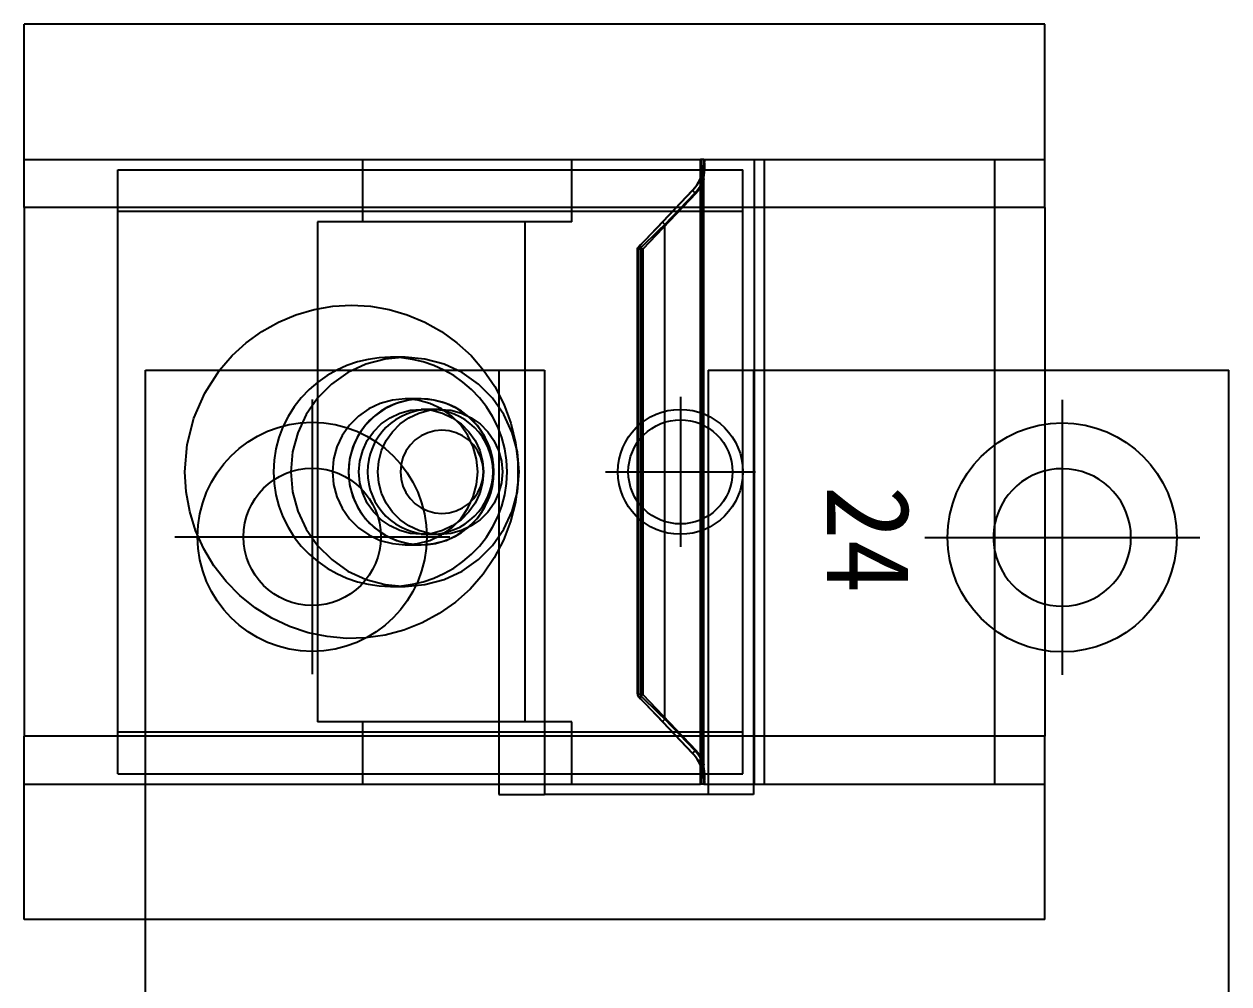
# Model space of a CAD drawing. Header units: millimetres. Extents: x 632 to 3922, y 1402 to 2001.
# Drawn here: x 3130.23 to 3159.14, y 1866.45 to 1889.5 of the extents above; entities that cross this region are included whole.
import ezdxf
from ezdxf.enums import TextEntityAlignment as Align
from ezdxf.lldxf.tags import DXFTag

# ---------------------------------------------------------------- set-up
doc = ezdxf.new("R2010")
doc.units = ezdxf.units.MM
for name, color, linetype in [('4', 4, 'Continuous'), ('7', 7, 'Continuous'), ('8', 8, 'Continuous'), ('CE', 1, 'CENTER'), ('H1', 2, 'HIDDEN')]:
    doc.layers.add(name, color=color, linetype=linetype)
doc.styles.add('JM_Standard', font='', dxfattribs={"height": 3})
doc.styles.get('JM_Standard').set_extended_font_data('DotumChe')
tags = doc.linetypes.add('CENTER', pattern=[2, 1.25, -0.25, 0.25, -0.25]).pattern_tags.tags
tags[10:11] = [DXFTag(74, 4), DXFTag(75, 0), DXFTag(340, '0'), DXFTag(46, 1.0), DXFTag(50, 0.0), DXFTag(44, 0.0), DXFTag(45, 0.0)]
tags[8:9] = [DXFTag(74, 4), DXFTag(75, 0), DXFTag(340, '0'), DXFTag(46, 1.0), DXFTag(50, 0.0), DXFTag(44, 0.0), DXFTag(45, 0.0)]
tags[6:7] = [DXFTag(74, 4), DXFTag(75, 0), DXFTag(340, '0'), DXFTag(46, 1.0), DXFTag(50, 0.0), DXFTag(44, 0.0), DXFTag(45, 0.0)]
tags[4:5] = [DXFTag(74, 4), DXFTag(75, 0), DXFTag(340, '0'), DXFTag(46, 1.0), DXFTag(50, 0.0), DXFTag(44, 0.0), DXFTag(45, 0.0)]
tags = doc.linetypes.add('HIDDEN', pattern=[0.375, 0.25, -0.125]).pattern_tags.tags
tags[6:7] = [DXFTag(74, 4), DXFTag(75, 0), DXFTag(340, '0'), DXFTag(46, 1.0), DXFTag(50, 0.0), DXFTag(44, 0.0), DXFTag(45, 0.0)]
tags[4:5] = [DXFTag(74, 4), DXFTag(75, 0), DXFTag(340, '0'), DXFTag(46, 1.0), DXFTag(50, 0.0), DXFTag(44, 0.0), DXFTag(45, 0.0)]

msp = doc.modelspace()

# ---------------------------------------------------------------- linework, layer by layer
at = {"layer": '7'}
for p, q in [((3154.726, 1889.497), (3130.226, 1889.497)), ((3130.226, 1885.097), (3130.226, 1889.497)), ((3154.726, 1885.097), (3154.726, 1889.497)), ((3138.355, 1884.747), (3138.355, 1886.247)), ((3138.355, 1886.247), (3146.461, 1886.247)), ((3146.538, 1886.247), (3146.552, 1886.247)), ((3146.552, 1886.247), (3146.552, 1886.2)), ((3146.552, 1886.247), (3147.984, 1886.247)), ((3147.984, 1886.247), (3153.524, 1886.247)), ((3153.524, 1871.247), (3153.524, 1886.247)), ((3146.461, 1885.818), (3146.461, 1885.965)), ((3146.461, 1885.802), (3146.461, 1885.818)), ((3144.984, 1884.159), (3146.268, 1885.509)), ((3138.355, 1885.097), (3130.226, 1885.097)), ((3130.226, 1885.097), (3130.226, 1872.397)), ((3132.476, 1884.997), (3132.476, 1885.097)), ((3138.355, 1884.997), (3132.476, 1884.997)), ((3132.476, 1872.497), (3132.476, 1884.997)), ((3154.726, 1885.097), (3153.524, 1885.097)), ((3154.726, 1885.097), (3154.726, 1881.187)), ((3138.355, 1884.747), (3137.266, 1884.747)), ((3144.942, 1884.073), (3144.942, 1873.42)), ((3144.981, 1884.156), (3144.967, 1884.14)), ((3133.14, 1846.187), (3133.14, 1881.187)), ((3133.14, 1881.187), (3142.714, 1881.187)), ((3142.714, 1881.187), (3142.714, 1871.247)), ((3153.524, 1881.187), (3159.14, 1881.187)), ((3159.14, 1846.187), (3159.14, 1881.187)), ((3154.726, 1878.769), (3154.726, 1875.574)), ((3144.967, 1873.353), (3144.981, 1873.338)), ((3146.268, 1871.984), (3144.984, 1873.335)), ((3133.14, 1872.497), (3132.476, 1872.497)), ((3132.476, 1872.397), (3132.476, 1872.497)), ((3130.226, 1867.997), (3130.226, 1872.397)), ((3133.14, 1872.397), (3130.226, 1872.397)), ((3146.461, 1871.675), (3146.461, 1871.691)), ((3146.461, 1871.528), (3146.461, 1871.675)), ((3142.714, 1871.247), (3142.714, 1870.997)), ((3142.714, 1871.247), (3146.461, 1871.247)), ((3146.538, 1871.247), (3146.552, 1871.247)), ((3146.552, 1871.293), (3146.552, 1871.247)), ((3146.552, 1871.247), (3147.984, 1871.247)), ((3146.641, 1871.247), (3146.641, 1870.997)), ((3147.734, 1871.247), (3147.734, 1870.997)), ((3147.984, 1871.247), (3153.524, 1871.247)), ((3147.734, 1870.997), (3142.714, 1870.997)), ((3133.14, 1867.997), (3130.226, 1867.997))]:
    msp.add_line(p, q, dxfattribs=at)
for points in [[(3146.461, 1885.965, 0), (3146.461, 1886.247, 0)], [(3146.476, 1886.247, 0), (3146.461, 1886.247, 0)], [(3146.465, 1885.81, 0), (3146.476, 1885.838, 0), (3146.488, 1885.87, 0), (3146.499, 1885.905, 0), (3146.505, 1885.927, 0), (3146.514, 1885.96, 0), (3146.523, 1886.002, 0), (3146.531, 1886.049, 0), (3146.537, 1886.091, 0), (3146.54, 1886.127, 0)], [(3146.496, 1886.247, 0), (3146.496, 1886.247, 0), (3146.489, 1886.247, 0), (3146.482, 1886.247, 0), (3146.476, 1886.247, 0)], [(3146.538, 1886.247, 0), (3146.537, 1886.247, 0), (3146.536, 1886.247, 0), (3146.534, 1886.247, 0), (3146.532, 1886.247, 0), (3146.528, 1886.247, 0), (3146.524, 1886.247, 0), (3146.52, 1886.247, 0), (3146.515, 1886.247, 0), (3146.509, 1886.247, 0), (3146.503, 1886.247, 0), (3146.496, 1886.247, 0)], [(3146.54, 1886.127, 0), (3146.541, 1886.146, 0), (3146.542, 1886.162, 0), (3146.542, 1886.177, 0), (3146.542, 1886.19, 0), (3146.542, 1886.2, 0)], [(3146.268, 1885.509, 0), (3146.306, 1885.552, 0), (3146.343, 1885.597, 0), (3146.377, 1885.646, 0), (3146.409, 1885.698, 0), (3146.438, 1885.752, 0), (3146.465, 1885.81, 0)], [(3146.465, 1871.683, 0), (3146.438, 1871.741, 0), (3146.409, 1871.795, 0), (3146.377, 1871.847, 0), (3146.343, 1871.896, 0), (3146.306, 1871.941, 0), (3146.268, 1871.984, 0)], [(3146.542, 1871.316, 0), (3146.542, 1871.331, 0), (3146.541, 1871.347, 0), (3146.54, 1871.366, 0), (3146.537, 1871.402, 0), (3146.531, 1871.444, 0), (3146.523, 1871.491, 0), (3146.512, 1871.541, 0), (3146.503, 1871.576, 0), (3146.492, 1871.61, 0), (3146.478, 1871.649, 0), (3146.465, 1871.683, 0)], [(3146.461, 1871.247, 0), (3146.461, 1871.528, 0)], [(3146.476, 1871.247, 0), (3146.461, 1871.247, 0)], [(3146.496, 1871.247, 0), (3146.496, 1871.247, 0), (3146.489, 1871.247, 0), (3146.482, 1871.247, 0), (3146.476, 1871.247, 0)], [(3146.538, 1871.247, 0), (3146.537, 1871.247, 0), (3146.536, 1871.247, 0), (3146.534, 1871.247, 0), (3146.532, 1871.247, 0), (3146.528, 1871.247, 0), (3146.524, 1871.247, 0), (3146.52, 1871.247, 0), (3146.515, 1871.247, 0), (3146.509, 1871.247, 0), (3146.503, 1871.247, 0), (3146.496, 1871.247, 0)], [(3146.542, 1871.293, 0), (3146.542, 1871.304, 0), (3146.542, 1871.316, 0)]]:
    msp.add_polyline3d(points, dxfattribs=at)
msp.add_circle((3137.14, 1877.187), 1.65, dxfattribs=at)
for centre, radius, start, end in [((3145.043, 1884.073), 0.1, 138.774, 180), ((3145.057, 1884.089), 0.1, 136.4441, 138.774), ((3155.14, 1877.172), 1.65, 0, 168.2735), ((3155.14, 1877.172), 1.65, 191.7265, 0), ((3145.043, 1873.42), 0.1, 180, 221.226), ((3145.057, 1873.404), 0.1, 221.226, 223.5559)]:
    msp.add_arc(centre, radius, start, end, dxfattribs=at)
at = {"layer": '8'}
for p, q in [((3146.552, 1886.2), (3146.542, 1886.2)), ((3147.984, 1886.247), (3147.984, 1871.247)), ((3146.461, 1885.965), (3146.484, 1885.989)), ((3146.484, 1885.989), (3146.52, 1885.989)), ((3146.484, 1885.989), (3146.484, 1885.859)), ((3146.274, 1885.509), (3145.551, 1884.75)), ((3146.268, 1885.509), (3146.274, 1885.509)), ((3145.603, 1884.681), (3146.326, 1885.44)), ((3145.603, 1872.812), (3145.603, 1884.681)), ((3144.942, 1884.073), (3144.976, 1884.073)), ((3145.019, 1884.193), (3144.97, 1884.143)), ((3144.97, 1884.143), (3144.984, 1884.159)), ((3144.976, 1884.073), (3145.024, 1884.124)), ((3144.976, 1873.42), (3144.976, 1884.073)), ((3145.024, 1884.124), (3145.024, 1873.369)), ((3144.942, 1873.42), (3144.976, 1873.42)), ((3144.984, 1873.335), (3144.97, 1873.351)), ((3144.97, 1873.351), (3145.019, 1873.3)), ((3145.024, 1873.369), (3144.976, 1873.42)), ((3146.326, 1872.053), (3145.603, 1872.812)), ((3145.551, 1872.743), (3146.274, 1871.984)), ((3146.274, 1871.984), (3146.268, 1871.984)), ((3146.484, 1871.634), (3146.484, 1871.505)), ((3146.484, 1871.505), (3146.461, 1871.528)), ((3146.484, 1871.505), (3146.52, 1871.505)), ((3146.542, 1871.293), (3146.552, 1871.293))]:
    msp.add_line(p, q, dxfattribs=at)
for points in [[(3146.552, 1886.2, 0), (3146.55, 1886.148, 0), (3146.546, 1886.091, 0), (3146.537, 1886.03, 0), (3146.523, 1885.965, 0), (3146.504, 1885.897, 0), (3146.479, 1885.827, 0), (3146.448, 1885.757, 0), (3146.411, 1885.691, 0), (3146.37, 1885.627, 0), (3146.324, 1885.566, 0), (3146.274, 1885.509, 0)], [(3146.326, 1885.44, 0), (3146.371, 1885.492, 0), (3146.412, 1885.547, 0), (3146.448, 1885.606, 0), (3146.48, 1885.668, 0), (3146.506, 1885.733, 0), (3146.528, 1885.801, 0), (3146.544, 1885.866, 0), (3146.555, 1885.932, 0), (3146.561, 1885.998, 0), (3146.563, 1886.065, 0), (3146.56, 1886.132, 0), (3146.552, 1886.2, 0)], [(3146.476, 1886.247, 0), (3146.484, 1885.989, 0)], [(3146.538, 1886.136, 0), (3146.538, 1886.247, 0)], [(3146.538, 1886.102, 0), (3146.538, 1886.136, 0)], [(3146.274, 1885.509, 0), (3146.273, 1885.508, 0), (3146.273, 1885.507, 0), (3146.274, 1885.505, 0), (3146.274, 1885.503, 0), (3146.275, 1885.501, 0), (3146.277, 1885.498, 0), (3146.278, 1885.496, 0), (3146.28, 1885.492, 0), (3146.283, 1885.489, 0), (3146.285, 1885.485, 0), (3146.288, 1885.482, 0), (3146.292, 1885.477, 0), (3146.295, 1885.473, 0), (3146.299, 1885.469, 0), (3146.303, 1885.464, 0), (3146.307, 1885.46, 0), (3146.312, 1885.455, 0), (3146.316, 1885.45, 0), (3146.321, 1885.445, 0), (3146.326, 1885.44, 0)], [(3145.551, 1884.75, 0), (3145.424, 1884.616, 0), (3145.292, 1884.478, 0), (3145.156, 1884.336, 0), (3145.019, 1884.193, 0)], [(3145.024, 1884.124, 0), (3145.171, 1884.265, 0), (3145.318, 1884.406, 0), (3145.462, 1884.545, 0), (3145.603, 1884.681, 0)], [(3145.551, 1884.75, 0), (3145.551, 1884.747, 0), (3145.553, 1884.742, 0), (3145.557, 1884.735, 0), (3145.563, 1884.726, 0), (3145.57, 1884.716, 0), (3145.58, 1884.705, 0), (3145.591, 1884.694, 0), (3145.603, 1884.682, 0), (3145.603, 1884.681, 0)], [(3144.976, 1884.073, 0), (3144.969, 1884.087, 0), (3144.964, 1884.101, 0), (3144.962, 1884.113, 0), (3144.962, 1884.125, 0), (3144.965, 1884.134, 0), (3144.97, 1884.142, 0), (3144.97, 1884.143, 0)], [(3144.967, 1884.14, 0), (3144.97, 1884.143, 0)], [(3144.984, 1884.159, 0), (3144.981, 1884.156, 0)], [(3145.019, 1884.193, 0), (3145.014, 1884.185, 0), (3145.011, 1884.176, 0), (3145.011, 1884.164, 0), (3145.013, 1884.152, 0), (3145.017, 1884.138, 0), (3145.024, 1884.125, 0), (3145.024, 1884.124, 0)], [(3144.97, 1873.351, 0), (3144.965, 1873.358, 0), (3144.962, 1873.368, 0), (3144.962, 1873.379, 0), (3144.964, 1873.392, 0), (3144.968, 1873.405, 0), (3144.975, 1873.419, 0), (3144.976, 1873.42, 0)], [(3144.967, 1873.353, 0), (3144.97, 1873.351, 0)], [(3145.024, 1873.369, 0), (3145.018, 1873.355, 0), (3145.013, 1873.342, 0), (3145.011, 1873.329, 0), (3145.011, 1873.318, 0), (3145.014, 1873.308, 0), (3145.019, 1873.3, 0), (3145.019, 1873.3, 0)], [(3145.603, 1872.812, 0), (3145.462, 1872.948, 0), (3145.318, 1873.087, 0), (3145.171, 1873.228, 0), (3145.024, 1873.369, 0)], [(3144.984, 1873.335, 0), (3144.981, 1873.338, 0)], [(3145.019, 1873.3, 0), (3145.156, 1873.157, 0), (3145.292, 1873.015, 0), (3145.424, 1872.877, 0), (3145.551, 1872.743, 0)], [(3145.603, 1872.812, 0), (3145.591, 1872.8, 0), (3145.58, 1872.788, 0), (3145.571, 1872.777, 0), (3145.563, 1872.767, 0), (3145.557, 1872.759, 0), (3145.553, 1872.752, 0), (3145.551, 1872.746, 0), (3145.551, 1872.743, 0), (3145.551, 1872.743, 0)], [(3146.326, 1872.053, 0), (3146.321, 1872.048, 0), (3146.316, 1872.043, 0), (3146.312, 1872.038, 0), (3146.307, 1872.034, 0), (3146.303, 1872.029, 0), (3146.299, 1872.024, 0), (3146.295, 1872.02, 0), (3146.292, 1872.016, 0), (3146.288, 1872.012, 0), (3146.285, 1872.008, 0), (3146.283, 1872.004, 0), (3146.28, 1872.001, 0), (3146.278, 1871.998, 0), (3146.277, 1871.995, 0), (3146.275, 1871.992, 0), (3146.274, 1871.99, 0), (3146.274, 1871.988, 0), (3146.273, 1871.986, 0), (3146.273, 1871.985, 0), (3146.274, 1871.984, 0)], [(3146.274, 1871.984, 0), (3146.312, 1871.941, 0), (3146.352, 1871.892, 0), (3146.391, 1871.835, 0), (3146.424, 1871.78, 0), (3146.453, 1871.724, 0), (3146.479, 1871.667, 0), (3146.503, 1871.601, 0), (3146.521, 1871.535, 0), (3146.535, 1871.472, 0), (3146.545, 1871.41, 0), (3146.55, 1871.35, 0), (3146.552, 1871.293, 0)], [(3146.552, 1871.293, 0), (3146.56, 1871.361, 0), (3146.563, 1871.429, 0), (3146.561, 1871.495, 0), (3146.555, 1871.562, 0), (3146.544, 1871.627, 0), (3146.528, 1871.692, 0), (3146.506, 1871.76, 0), (3146.48, 1871.826, 0), (3146.448, 1871.887, 0), (3146.412, 1871.946, 0), (3146.371, 1872.001, 0), (3146.326, 1872.053, 0)], [(3146.484, 1871.505, 0), (3146.476, 1871.247, 0)], [(3146.538, 1871.299, 0), (3146.538, 1871.391, 0)], [(3146.538, 1871.247, 0), (3146.538, 1871.299, 0)]]:
    msp.add_polyline3d(points, dxfattribs=at)
at = {"layer": 'CE'}
for p, q in [((3137.14, 1880.487), (3137.14, 1873.887)), ((3145.976, 1880.547), (3145.976, 1876.947)), ((3155.14, 1880.472), (3155.14, 1873.872)), ((3144.176, 1878.747), (3147.776, 1878.747)), ((3133.84, 1877.187), (3140.44, 1877.187)), ((3151.84, 1877.172), (3158.44, 1877.172))]:
    msp.add_line(p, q, dxfattribs=at)
at = {"layer": 'H1'}
for p, q in [((3130.226, 1886.247), (3138.355, 1886.247)), ((3143.375, 1884.747), (3143.375, 1886.247)), ((3147.744, 1886.247), (3147.744, 1871.247)), ((3153.524, 1886.247), (3154.726, 1886.247)), ((3132.476, 1885.997), (3138.355, 1885.997)), ((3132.476, 1885.097), (3132.476, 1885.997)), ((3138.355, 1885.997), (3147.476, 1885.997)), ((3146.461, 1871.691), (3146.461, 1885.802)), ((3146.484, 1885.859), (3146.484, 1871.634)), ((3146.52, 1885.989), (3146.538, 1885.989)), ((3146.538, 1871.505), (3146.538, 1885.989)), ((3146.542, 1871.711), (3146.542, 1885.782)), ((3147.476, 1885.097), (3147.476, 1885.997)), ((3146.357, 1885.44), (3145.072, 1884.089)), ((3145.876, 1885.097), (3138.355, 1885.097)), ((3145.781, 1884.997), (3138.355, 1884.997)), ((3146.461, 1884.997), (3145.781, 1884.997)), ((3146.461, 1885.097), (3145.876, 1885.097)), ((3146.542, 1885.097), (3146.461, 1885.097)), ((3146.542, 1884.997), (3146.461, 1884.997)), ((3147.744, 1885.097), (3146.542, 1885.097)), ((3147.476, 1884.997), (3146.542, 1884.997)), ((3147.476, 1884.997), (3147.476, 1885.097)), ((3147.476, 1881.187), (3147.476, 1884.997)), ((3153.524, 1885.097), (3147.744, 1885.097)), ((3137.266, 1884.747), (3137.266, 1881.187)), ((3143.375, 1884.747), (3138.355, 1884.747)), ((3142.247, 1884.747), (3142.247, 1881.187)), ((3144.959, 1884.089), (3144.945, 1884.073)), ((3144.945, 1884.073), (3144.945, 1873.42)), ((3145.072, 1884.089), (3144.959, 1884.089)), ((3144.959, 1873.404), (3144.959, 1884.089)), ((3145.072, 1884.089), (3145.072, 1873.404)), ((3139.368, 1881.497), (3139.016, 1881.497)), ((3137.266, 1881.187), (3137.266, 1878.832)), ((3141.62, 1881.187), (3141.62, 1871.247)), ((3142.247, 1881.187), (3142.247, 1872.747)), ((3146.641, 1881.187), (3146.641, 1871.247)), ((3146.641, 1881.187), (3147.734, 1881.187)), ((3147.476, 1872.497), (3147.476, 1881.187)), ((3147.734, 1881.187), (3147.734, 1871.247)), ((3147.734, 1881.187), (3147.744, 1881.187)), ((3147.744, 1881.187), (3153.524, 1881.187)), ((3154.726, 1881.187), (3154.726, 1878.769)), ((3139.756, 1880.497), (3139.368, 1880.497)), ((3139.756, 1880.497), (3139.756, 1880.497)), ((3139.756, 1880.497), (3139.756, 1880.497)), ((3139.974, 1880.247), (3139.756, 1880.247)), ((3139.974, 1880.247), (3139.756, 1880.247)), ((3140.209, 1880.247), (3139.974, 1880.247)), ((3137.266, 1878.832), (3137.266, 1875.541)), ((3139.756, 1877.247), (3139.974, 1877.247)), ((3139.756, 1877.247), (3139.974, 1877.247)), ((3139.974, 1877.247), (3140.209, 1877.246)), ((3139.368, 1876.997), (3139.756, 1876.996)), ((3139.756, 1876.996), (3139.756, 1876.996)), ((3139.756, 1876.996), (3139.756, 1876.996)), ((3139.016, 1875.997), (3139.368, 1875.997)), ((3137.266, 1875.541), (3137.266, 1872.747)), ((3154.726, 1875.574), (3154.726, 1872.397)), ((3144.945, 1873.42), (3144.959, 1873.404)), ((3145.072, 1873.404), (3144.959, 1873.404)), ((3145.072, 1873.404), (3146.357, 1872.053)), ((3138.355, 1872.497), (3133.14, 1872.497)), ((3138.355, 1872.747), (3137.266, 1872.747)), ((3138.355, 1871.247), (3138.355, 1872.747)), ((3142.714, 1872.747), (3138.355, 1872.747)), ((3142.714, 1872.497), (3138.355, 1872.497)), ((3143.375, 1872.747), (3142.714, 1872.747)), ((3145.781, 1872.497), (3142.714, 1872.497)), ((3143.375, 1871.247), (3143.375, 1872.747)), ((3146.461, 1872.497), (3145.781, 1872.497)), ((3146.542, 1872.497), (3146.461, 1872.497)), ((3146.641, 1872.497), (3146.542, 1872.497)), ((3147.476, 1872.497), (3146.641, 1872.497)), ((3147.476, 1872.397), (3147.476, 1872.497)), ((3132.476, 1871.497), (3132.476, 1872.397)), ((3138.355, 1872.397), (3133.14, 1872.397)), ((3142.714, 1872.397), (3138.355, 1872.397)), ((3145.876, 1872.397), (3142.714, 1872.397)), ((3146.461, 1872.397), (3145.876, 1872.397)), ((3146.542, 1872.397), (3146.461, 1872.397)), ((3146.641, 1872.397), (3146.542, 1872.397)), ((3147.744, 1872.397), (3146.641, 1872.397)), ((3147.476, 1871.497), (3147.476, 1872.397)), ((3153.524, 1872.397), (3147.744, 1872.397)), ((3154.726, 1872.397), (3153.524, 1872.397)), ((3154.726, 1867.997), (3154.726, 1872.397)), ((3132.476, 1871.497), (3133.14, 1871.497)), ((3133.14, 1871.497), (3138.355, 1871.497)), ((3138.355, 1871.497), (3142.714, 1871.497)), ((3142.714, 1871.497), (3146.641, 1871.497)), ((3146.52, 1871.505), (3146.538, 1871.505)), ((3146.641, 1871.497), (3147.476, 1871.497)), ((3130.226, 1871.247), (3133.14, 1871.247)), ((3133.14, 1871.247), (3138.355, 1871.247)), ((3138.355, 1871.247), (3142.714, 1871.247)), ((3141.62, 1871.247), (3141.62, 1870.997)), ((3153.524, 1871.247), (3154.726, 1871.247)), ((3141.62, 1870.997), (3142.714, 1870.997)), ((3154.726, 1867.997), (3133.14, 1867.997))]:
    msp.add_line(p, q, dxfattribs=at)
for points in [[(3146.538, 1886.035, 0), (3146.538, 1886.102, 0)], [(3146.542, 1885.782, 0), (3146.528, 1885.733, 0), (3146.512, 1885.686, 0), (3146.492, 1885.64, 0), (3146.471, 1885.597, 0), (3146.446, 1885.555, 0), (3146.419, 1885.515, 0), (3146.389, 1885.477, 0), (3146.357, 1885.44, 0)], [(3146.542, 1885.782, 0), (3146.538, 1885.784, 0), (3146.534, 1885.785, 0), (3146.529, 1885.787, 0), (3146.525, 1885.789, 0), (3146.52, 1885.791, 0), (3146.515, 1885.793, 0), (3146.51, 1885.795, 0), (3146.506, 1885.797, 0), (3146.501, 1885.799, 0), (3146.497, 1885.8, 0), (3146.493, 1885.802, 0), (3146.489, 1885.803, 0), (3146.485, 1885.805, 0), (3146.481, 1885.806, 0), (3146.478, 1885.807, 0), (3146.475, 1885.808, 0), (3146.473, 1885.809, 0), (3146.47, 1885.809, 0), (3146.469, 1885.81, 0), (3146.467, 1885.81, 0), (3146.466, 1885.81, 0), (3146.465, 1885.81, 0), (3146.465, 1885.81, 0), (3146.465, 1885.81, 0)], [(3146.538, 1885.989, 0), (3146.538, 1886.035, 0)], [(3144.945, 1884.073, 0), (3144.945, 1884.09, 0), (3144.949, 1884.107, 0), (3144.955, 1884.122, 0), (3144.964, 1884.136, 0), (3144.967, 1884.14, 0)], [(3144.981, 1884.156, 0), (3144.971, 1884.142, 0), (3144.964, 1884.127, 0), (3144.96, 1884.111, 0), (3144.958, 1884.094, 0), (3144.959, 1884.089, 0)], [(3144.984, 1884.159, 0), (3144.986, 1884.159, 0), (3144.991, 1884.157, 0), (3144.997, 1884.154, 0), (3145.005, 1884.148, 0), (3145.015, 1884.141, 0), (3145.026, 1884.132, 0), (3145.038, 1884.121, 0), (3145.051, 1884.11, 0), (3145.063, 1884.098, 0), (3145.072, 1884.089, 0)], [(3134.916, 1881.187, 0), (3135.218, 1881.536, 0), (3135.557, 1881.847, 0), (3135.929, 1882.116, 0), (3136.328, 1882.34, 0), (3136.748, 1882.516, 0), (3137.185, 1882.644, 0), (3137.632, 1882.721, 0), (3138.085, 1882.747, 0), (3138.538, 1882.721, 0), (3138.986, 1882.644, 0), (3139.423, 1882.516, 0), (3139.843, 1882.34, 0), (3140.242, 1882.116, 0), (3140.613, 1881.847, 0), (3140.953, 1881.536, 0), (3141.255, 1881.187, 0)], [(3139.016, 1881.497, 0), (3138.75, 1881.484, 0), (3138.487, 1881.447, 0), (3138.228, 1881.386, 0), (3137.975, 1881.3, 0), (3137.73, 1881.19, 0), (3137.496, 1881.057, 0), (3137.274, 1880.901, 0), (3137.068, 1880.724, 0), (3136.879, 1880.527, 0), (3136.71, 1880.311, 0), (3136.563, 1880.078, 0), (3136.439, 1879.83, 0), (3136.341, 1879.57, 0), (3136.27, 1879.301, 0), (3136.227, 1879.025, 0), (3136.212, 1878.747, 0), (3136.227, 1878.468, 0), (3136.27, 1878.192, 0), (3136.341, 1877.923, 0), (3136.439, 1877.663, 0), (3136.563, 1877.415, 0), (3136.71, 1877.182, 0), (3136.879, 1876.966, 0), (3137.068, 1876.769, 0), (3137.274, 1876.592, 0), (3137.496, 1876.436, 0), (3137.73, 1876.303, 0), (3137.975, 1876.193, 0), (3138.228, 1876.108, 0), (3138.487, 1876.046, 0), (3138.75, 1876.009, 0), (3139.016, 1875.997, 0)], [(3139.368, 1881.497, 0), (3138.893, 1881.455, 0), (3138.431, 1881.331, 0), (3137.999, 1881.128, 0), (3137.607, 1880.853, 0), (3137.27, 1880.514, 0), (3136.996, 1880.121, 0), (3136.794, 1879.687, 0), (3136.671, 1879.224, 0), (3136.629, 1878.747, 0)], [(3141.82, 1878.747, 0), (3141.805, 1879.026, 0), (3141.762, 1879.301, 0), (3141.691, 1879.571, 0), (3141.593, 1879.83, 0), (3141.469, 1880.078, 0), (3141.322, 1880.311, 0), (3141.153, 1880.527, 0), (3140.964, 1880.725, 0), (3140.758, 1880.902, 0), (3140.536, 1881.057, 0), (3140.302, 1881.19, 0), (3140.057, 1881.3, 0), (3139.804, 1881.386, 0), (3139.545, 1881.447, 0), (3139.281, 1881.484, 0), (3139.016, 1881.497, 0)], [(3139.368, 1875.997, 0), (3139.844, 1876.038, 0), (3140.305, 1876.162, 0), (3140.738, 1876.365, 0), (3141.129, 1876.64, 0), (3141.467, 1876.979, 0), (3141.741, 1877.371, 0), (3141.943, 1877.806, 0), (3142.066, 1878.269, 0), (3142.108, 1878.746, 0), (3142.066, 1879.224, 0), (3141.943, 1879.687, 0), (3141.741, 1880.121, 0), (3141.467, 1880.514, 0), (3141.13, 1880.853, 0), (3140.738, 1881.128, 0), (3140.306, 1881.331, 0), (3139.844, 1881.455, 0), (3139.369, 1881.497, 0), (3139.368, 1881.497, 0)], [(3134.085, 1878.747, 0), (3134.139, 1879.402, 0), (3134.3, 1880.039, 0), (3134.561, 1880.639, 0), (3134.916, 1881.187, 0)], [(3141.255, 1881.187, 0), (3141.522, 1880.793, 0), (3141.742, 1880.368, 0), (3141.91, 1879.919, 0), (3142.022, 1879.453, 0), (3142.079, 1878.976, 0), (3142.077, 1878.495, 0), (3142.018, 1878.018, 0), (3141.903, 1877.552, 0), (3141.733, 1877.104, 0), (3141.511, 1876.681, 0), (3141.241, 1876.289, 0), (3140.928, 1875.933, 0), (3140.576, 1875.617, 0), (3140.191, 1875.346, 0), (3139.778, 1875.122, 0), (3139.343, 1874.949, 0), (3138.891, 1874.829, 0), (3138.429, 1874.761, 0), (3137.963, 1874.748, 0), (3137.499, 1874.79, 0), (3137.042, 1874.885, 0), (3136.598, 1875.033, 0), (3136.173, 1875.233, 0), (3135.774, 1875.482, 0), (3135.406, 1875.777, 0), (3135.074, 1876.114, 0), (3134.783, 1876.49, 0), (3134.537, 1876.899, 0), (3134.342, 1877.336, 0), (3134.2, 1877.794, 0), (3134.114, 1878.267, 0), (3134.085, 1878.747, 0)], [(3139.368, 1880.497, 0), (3139.065, 1880.47, 0), (3138.772, 1880.391, 0), (3138.496, 1880.262, 0), (3138.248, 1880.087, 0), (3138.033, 1879.871, 0), (3137.859, 1879.621, 0), (3137.73, 1879.345, 0), (3137.652, 1879.05, 0), (3137.625, 1878.747, 0)], [(3139.756, 1880.497, 0), (3139.453, 1880.47, 0), (3139.159, 1880.391, 0), (3138.884, 1880.262, 0), (3138.635, 1880.087, 0), (3138.42, 1879.871, 0), (3138.246, 1879.621, 0), (3138.118, 1879.345, 0), (3138.039, 1879.05, 0), (3138.013, 1878.747, 0)], [(3139.756, 1880.497, 0), (3139.585, 1880.488, 0), (3139.416, 1880.463, 0), (3139.25, 1880.421, 0), (3139.089, 1880.363, 0), (3138.934, 1880.29, 0), (3138.787, 1880.201, 0), (3138.65, 1880.099, 0), (3138.523, 1879.984, 0), (3138.408, 1879.857, 0), (3138.306, 1879.719, 0), (3138.218, 1879.571, 0), (3138.145, 1879.416, 0), (3138.088, 1879.254, 0), (3138.046, 1879.088, 0), (3138.021, 1878.918, 0), (3138.013, 1878.747, 0), (3138.021, 1878.575, 0), (3138.046, 1878.405, 0), (3138.088, 1878.239, 0), (3138.145, 1878.077, 0), (3138.218, 1877.922, 0), (3138.306, 1877.774, 0), (3138.408, 1877.637, 0), (3138.523, 1877.509, 0), (3138.65, 1877.394, 0), (3138.787, 1877.292, 0), (3138.934, 1877.203, 0), (3139.089, 1877.13, 0), (3139.25, 1877.072, 0), (3139.416, 1877.03, 0), (3139.585, 1877.005, 0), (3139.756, 1876.996, 0)], [(3139.756, 1880.497, 0), (3139.453, 1880.47, 0), (3139.159, 1880.391, 0), (3138.884, 1880.262, 0), (3138.635, 1880.087, 0), (3138.42, 1879.871, 0), (3138.246, 1879.621, 0), (3138.118, 1879.345, 0), (3138.039, 1879.05, 0), (3138.013, 1878.747, 0)], [(3139.368, 1876.997, 0), (3139.671, 1877.023, 0), (3139.964, 1877.102, 0), (3140.24, 1877.231, 0), (3140.489, 1877.406, 0), (3140.704, 1877.621, 0), (3140.878, 1877.871, 0), (3141.007, 1878.148, 0), (3141.085, 1878.442, 0), (3141.112, 1878.746, 0), (3141.085, 1879.05, 0), (3141.007, 1879.345, 0), (3140.879, 1879.621, 0), (3140.704, 1879.871, 0), (3140.49, 1880.087, 0), (3140.241, 1880.262, 0), (3139.965, 1880.391, 0), (3139.672, 1880.47, 0), (3139.369, 1880.497, 0), (3139.368, 1880.497, 0)], [(3139.756, 1876.996, 0), (3140.058, 1877.023, 0), (3140.352, 1877.102, 0), (3140.627, 1877.231, 0), (3140.876, 1877.406, 0), (3141.091, 1877.621, 0), (3141.266, 1877.871, 0), (3141.394, 1878.147, 0), (3141.473, 1878.442, 0), (3141.5, 1878.746, 0), (3141.473, 1879.05, 0), (3141.395, 1879.345, 0), (3141.266, 1879.621, 0), (3141.092, 1879.871, 0), (3140.877, 1880.087, 0), (3140.628, 1880.262, 0), (3140.353, 1880.391, 0), (3140.059, 1880.47, 0), (3139.757, 1880.497, 0), (3139.756, 1880.497, 0)], [(3141.5, 1878.747, 0), (3141.491, 1878.918, 0), (3141.466, 1879.088, 0), (3141.424, 1879.255, 0), (3141.367, 1879.416, 0), (3141.294, 1879.572, 0), (3141.206, 1879.719, 0), (3141.104, 1879.857, 0), (3140.989, 1879.984, 0), (3140.862, 1880.1, 0), (3140.724, 1880.202, 0), (3140.578, 1880.29, 0), (3140.423, 1880.364, 0), (3140.262, 1880.421, 0), (3140.096, 1880.463, 0), (3139.926, 1880.488, 0), (3139.756, 1880.497, 0)], [(3139.756, 1876.996, 0), (3140.058, 1877.023, 0), (3140.352, 1877.102, 0), (3140.627, 1877.231, 0), (3140.876, 1877.406, 0), (3141.091, 1877.621, 0), (3141.266, 1877.871, 0), (3141.394, 1878.147, 0), (3141.473, 1878.442, 0), (3141.5, 1878.746, 0), (3141.473, 1879.05, 0), (3141.395, 1879.345, 0), (3141.266, 1879.621, 0), (3141.092, 1879.871, 0), (3140.877, 1880.087, 0), (3140.628, 1880.262, 0), (3140.353, 1880.391, 0), (3140.059, 1880.47, 0), (3139.757, 1880.497, 0), (3139.756, 1880.497, 0)], [(3138.262, 1878.747, 0), (3138.285, 1879.007, 0), (3138.352, 1879.26, 0), (3138.462, 1879.497, 0), (3138.611, 1879.711, 0), (3138.796, 1879.896, 0), (3139.009, 1880.046, 0), (3139.245, 1880.156, 0), (3139.497, 1880.224, 0), (3139.756, 1880.247, 0)], [(3138.262, 1878.747, 0), (3138.285, 1879.007, 0), (3138.352, 1879.26, 0), (3138.462, 1879.497, 0), (3138.611, 1879.711, 0), (3138.796, 1879.896, 0), (3139.009, 1880.046, 0), (3139.245, 1880.156, 0), (3139.497, 1880.224, 0), (3139.756, 1880.247, 0)], [(3139.974, 1880.247, 0), (3139.827, 1880.239, 0), (3139.681, 1880.218, 0), (3139.538, 1880.182, 0), (3139.4, 1880.133, 0), (3139.266, 1880.071, 0), (3139.14, 1879.995, 0), (3139.021, 1879.908, 0), (3138.911, 1879.809, 0), (3138.812, 1879.7, 0), (3138.723, 1879.582, 0), (3138.647, 1879.456, 0), (3138.584, 1879.322, 0), (3138.534, 1879.183, 0), (3138.497, 1879.04, 0), (3138.476, 1878.894, 0), (3138.468, 1878.747, 0), (3138.476, 1878.599, 0), (3138.497, 1878.453, 0), (3138.534, 1878.31, 0), (3138.584, 1878.171, 0), (3138.647, 1878.037, 0), (3138.723, 1877.911, 0), (3138.812, 1877.793, 0), (3138.911, 1877.684, 0), (3139.021, 1877.585, 0), (3139.14, 1877.498, 0), (3139.266, 1877.423, 0), (3139.4, 1877.36, 0), (3139.538, 1877.311, 0), (3139.681, 1877.275, 0), (3139.827, 1877.254, 0), (3139.974, 1877.247, 0)], [(3138.715, 1878.747, 0), (3138.738, 1879.007, 0), (3138.805, 1879.26, 0), (3138.915, 1879.497, 0), (3139.065, 1879.711, 0), (3139.249, 1879.896, 0), (3139.462, 1880.046, 0), (3139.698, 1880.156, 0), (3139.95, 1880.224, 0), (3140.209, 1880.247, 0)], [(3139.756, 1880.247, 0), (3140.015, 1880.224, 0), (3140.267, 1880.156, 0), (3140.503, 1880.046, 0), (3140.716, 1879.896, 0), (3140.901, 1879.711, 0), (3141.05, 1879.497, 0), (3141.16, 1879.26, 0), (3141.228, 1879.007, 0), (3141.25, 1878.747, 0), (3141.228, 1878.486, 0), (3141.16, 1878.234, 0), (3141.05, 1877.997, 0), (3140.901, 1877.783, 0), (3140.717, 1877.598, 0), (3140.503, 1877.448, 0), (3140.267, 1877.337, 0), (3140.016, 1877.269, 0), (3139.756, 1877.247, 0), (3139.756, 1877.247, 0)], [(3139.756, 1880.247, 0), (3140.015, 1880.224, 0), (3140.267, 1880.156, 0), (3140.503, 1880.046, 0), (3140.716, 1879.896, 0), (3140.901, 1879.711, 0), (3141.05, 1879.497, 0), (3141.16, 1879.26, 0), (3141.228, 1879.007, 0), (3141.25, 1878.747, 0), (3141.228, 1878.486, 0), (3141.16, 1878.234, 0), (3141.05, 1877.997, 0), (3140.901, 1877.783, 0), (3140.717, 1877.598, 0), (3140.503, 1877.448, 0), (3140.267, 1877.337, 0), (3140.016, 1877.269, 0), (3139.756, 1877.247, 0), (3139.756, 1877.247, 0)], [(3141.48, 1878.747, 0), (3141.473, 1878.894, 0), (3141.451, 1879.04, 0), (3141.415, 1879.184, 0), (3141.364, 1879.323, 0), (3141.301, 1879.456, 0), (3141.225, 1879.582, 0), (3141.136, 1879.7, 0), (3141.037, 1879.809, 0), (3140.927, 1879.908, 0), (3140.808, 1879.995, 0), (3140.682, 1880.071, 0), (3140.548, 1880.133, 0), (3140.409, 1880.183, 0), (3140.267, 1880.218, 0), (3140.121, 1880.239, 0), (3139.974, 1880.247, 0)], [(3140.209, 1880.247, 0), (3140.469, 1880.224, 0), (3140.72, 1880.156, 0), (3140.956, 1880.046, 0), (3141.17, 1879.896, 0), (3141.354, 1879.711, 0), (3141.503, 1879.497, 0), (3141.614, 1879.26, 0), (3141.681, 1879.007, 0), (3141.704, 1878.747, 0), (3141.681, 1878.486, 0), (3141.614, 1878.234, 0), (3141.504, 1877.997, 0), (3141.354, 1877.782, 0), (3141.17, 1877.598, 0), (3140.957, 1877.448, 0), (3140.721, 1877.337, 0), (3140.469, 1877.269, 0), (3140.21, 1877.246, 0), (3140.209, 1877.246, 0)], [(3136.629, 1878.747, 0), (3136.671, 1878.269, 0), (3136.794, 1877.806, 0), (3136.996, 1877.372, 0), (3137.27, 1876.979, 0), (3137.608, 1876.64, 0), (3137.999, 1876.365, 0), (3138.432, 1876.162, 0), (3138.893, 1876.038, 0), (3139.368, 1875.997, 0)], [(3137.625, 1878.747, 0), (3137.652, 1878.443, 0), (3137.73, 1878.148, 0), (3137.859, 1877.872, 0), (3138.033, 1877.622, 0), (3138.248, 1877.406, 0), (3138.497, 1877.231, 0), (3138.772, 1877.102, 0), (3139.066, 1877.023, 0), (3139.368, 1876.997, 0)], [(3138.013, 1878.747, 0), (3138.039, 1878.443, 0), (3138.118, 1878.148, 0), (3138.246, 1877.872, 0), (3138.421, 1877.622, 0), (3138.635, 1877.406, 0), (3138.884, 1877.231, 0), (3139.16, 1877.102, 0), (3139.453, 1877.023, 0), (3139.756, 1876.996, 0)], [(3138.013, 1878.747, 0), (3138.039, 1878.443, 0), (3138.118, 1878.148, 0), (3138.246, 1877.872, 0), (3138.421, 1877.622, 0), (3138.635, 1877.406, 0), (3138.884, 1877.231, 0), (3139.16, 1877.102, 0), (3139.453, 1877.023, 0), (3139.756, 1876.996, 0)], [(3139.756, 1877.247, 0), (3139.496, 1877.269, 0), (3139.245, 1877.337, 0), (3139.009, 1877.448, 0), (3138.795, 1877.598, 0), (3138.611, 1877.783, 0), (3138.462, 1877.997, 0), (3138.352, 1878.234, 0), (3138.284, 1878.486, 0), (3138.262, 1878.747, 0)], [(3139.756, 1877.247, 0), (3139.496, 1877.269, 0), (3139.245, 1877.337, 0), (3139.009, 1877.448, 0), (3138.795, 1877.598, 0), (3138.611, 1877.783, 0), (3138.462, 1877.997, 0), (3138.352, 1878.234, 0), (3138.284, 1878.486, 0), (3138.262, 1878.747, 0)], [(3140.209, 1877.246, 0), (3139.95, 1877.269, 0), (3139.698, 1877.337, 0), (3139.462, 1877.448, 0), (3139.249, 1877.598, 0), (3139.064, 1877.782, 0), (3138.915, 1877.997, 0), (3138.805, 1878.234, 0), (3138.738, 1878.486, 0), (3138.715, 1878.747, 0)], [(3139.016, 1875.997, 0), (3139.281, 1876.009, 0), (3139.545, 1876.046, 0), (3139.804, 1876.108, 0), (3140.057, 1876.193, 0), (3140.302, 1876.303, 0), (3140.536, 1876.436, 0), (3140.758, 1876.592, 0), (3140.964, 1876.769, 0), (3141.153, 1876.966, 0), (3141.322, 1877.182, 0), (3141.469, 1877.415, 0), (3141.593, 1877.663, 0), (3141.691, 1877.923, 0), (3141.762, 1878.192, 0), (3141.805, 1878.468, 0), (3141.82, 1878.747, 0)], [(3139.756, 1876.996, 0), (3139.926, 1877.005, 0), (3140.096, 1877.03, 0), (3140.262, 1877.072, 0), (3140.423, 1877.13, 0), (3140.578, 1877.203, 0), (3140.724, 1877.291, 0), (3140.862, 1877.394, 0), (3140.989, 1877.509, 0), (3141.104, 1877.636, 0), (3141.206, 1877.774, 0), (3141.294, 1877.921, 0), (3141.367, 1878.077, 0), (3141.424, 1878.238, 0), (3141.466, 1878.405, 0), (3141.491, 1878.575, 0), (3141.5, 1878.747, 0)], [(3139.974, 1877.247, 0), (3140.121, 1877.254, 0), (3140.267, 1877.275, 0), (3140.409, 1877.311, 0), (3140.548, 1877.36, 0), (3140.682, 1877.422, 0), (3140.808, 1877.498, 0), (3140.927, 1877.585, 0), (3141.037, 1877.684, 0), (3141.136, 1877.793, 0), (3141.225, 1877.911, 0), (3141.301, 1878.037, 0), (3141.364, 1878.171, 0), (3141.415, 1878.31, 0), (3141.451, 1878.453, 0), (3141.473, 1878.599, 0), (3141.48, 1878.747, 0)], [(3144.945, 1873.42, 0), (3144.945, 1873.403, 0), (3144.949, 1873.386, 0), (3144.955, 1873.371, 0), (3144.964, 1873.357, 0), (3144.967, 1873.353, 0)], [(3144.981, 1873.338, 0), (3144.971, 1873.351, 0), (3144.964, 1873.366, 0), (3144.96, 1873.382, 0), (3144.958, 1873.399, 0), (3144.959, 1873.404, 0)], [(3145.072, 1873.404, 0), (3145.06, 1873.392, 0), (3145.047, 1873.38, 0), (3145.035, 1873.369, 0), (3145.023, 1873.359, 0), (3145.012, 1873.35, 0), (3145.003, 1873.343, 0), (3144.995, 1873.338, 0), (3144.989, 1873.335, 0), (3144.985, 1873.334, 0), (3144.984, 1873.335, 0)], [(3146.357, 1872.053, 0), (3146.389, 1872.016, 0), (3146.419, 1871.978, 0), (3146.446, 1871.938, 0), (3146.471, 1871.896, 0), (3146.492, 1871.853, 0), (3146.512, 1871.807, 0), (3146.528, 1871.76, 0), (3146.542, 1871.711, 0)], [(3146.465, 1871.683, 0), (3146.465, 1871.683, 0), (3146.465, 1871.683, 0), (3146.466, 1871.683, 0), (3146.467, 1871.683, 0), (3146.469, 1871.683, 0), (3146.47, 1871.684, 0), (3146.473, 1871.684, 0), (3146.475, 1871.685, 0), (3146.478, 1871.686, 0), (3146.481, 1871.687, 0), (3146.485, 1871.688, 0), (3146.489, 1871.69, 0), (3146.493, 1871.691, 0), (3146.497, 1871.693, 0), (3146.501, 1871.695, 0), (3146.506, 1871.696, 0), (3146.51, 1871.698, 0), (3146.515, 1871.7, 0), (3146.52, 1871.702, 0), (3146.525, 1871.704, 0), (3146.529, 1871.706, 0), (3146.534, 1871.708, 0), (3146.538, 1871.71, 0), (3146.542, 1871.711, 0)], [(3146.538, 1871.457, 0), (3146.538, 1871.505, 0)], [(3146.538, 1871.391, 0), (3146.538, 1871.457, 0)]]:
    msp.add_polyline3d(points, dxfattribs=at)
for points in [[(3147.226, 1878.747, 0), (3147.22, 1878.622, 0), (3147.201, 1878.499, 0), (3147.171, 1878.379, 0), (3147.128, 1878.262, 0), (3147.075, 1878.15, 0), (3147.01, 1878.045, 0), (3146.936, 1877.946, 0), (3146.853, 1877.856, 0), (3146.762, 1877.774, 0), (3146.663, 1877.702, 0), (3146.558, 1877.64, 0), (3146.448, 1877.589, 0), (3146.334, 1877.549, 0), (3146.216, 1877.52, 0), (3146.097, 1877.502, 0), (3145.976, 1877.497, 0), (3145.855, 1877.502, 0), (3145.736, 1877.52, 0), (3145.618, 1877.549, 0), (3145.504, 1877.589, 0), (3145.394, 1877.64, 0), (3145.289, 1877.702, 0), (3145.19, 1877.774, 0), (3145.099, 1877.856, 0), (3145.016, 1877.946, 0), (3144.942, 1878.045, 0), (3144.877, 1878.15, 0), (3144.824, 1878.262, 0), (3144.781, 1878.379, 0), (3144.751, 1878.499, 0), (3144.732, 1878.622, 0), (3144.726, 1878.747, 0), (3144.732, 1878.871, 0), (3144.751, 1878.994, 0), (3144.781, 1879.115, 0), (3144.824, 1879.231, 0), (3144.877, 1879.343, 0), (3144.942, 1879.448, 0), (3145.016, 1879.547, 0), (3145.099, 1879.637, 0), (3145.19, 1879.719, 0), (3145.289, 1879.791, 0), (3145.394, 1879.853, 0), (3145.504, 1879.904, 0), (3145.618, 1879.944, 0), (3145.736, 1879.973, 0), (3145.855, 1879.991, 0), (3145.976, 1879.997, 0), (3146.097, 1879.991, 0), (3146.216, 1879.973, 0), (3146.334, 1879.944, 0), (3146.448, 1879.904, 0), (3146.558, 1879.853, 0), (3146.663, 1879.791, 0), (3146.762, 1879.719, 0), (3146.853, 1879.637, 0), (3146.936, 1879.547, 0), (3147.01, 1879.448, 0), (3147.075, 1879.343, 0), (3147.128, 1879.231, 0), (3147.171, 1879.115, 0), (3147.201, 1878.994, 0), (3147.22, 1878.871, 0)], [(3140.253, 1879.747, 0), (3140.08, 1879.731, 0), (3139.912, 1879.686, 0), (3139.755, 1879.613, 0), (3139.613, 1879.513, 0), (3139.49, 1879.389, 0), (3139.39, 1879.247, 0), (3139.317, 1879.089, 0), (3139.272, 1878.92, 0), (3139.257, 1878.747, 0), (3139.272, 1878.573, 0), (3139.317, 1878.405, 0), (3139.39, 1878.247, 0), (3139.49, 1878.104, 0), (3139.613, 1877.98, 0), (3139.755, 1877.88, 0), (3139.912, 1877.807, 0), (3140.08, 1877.762, 0), (3140.253, 1877.746, 0), (3140.426, 1877.762, 0), (3140.594, 1877.807, 0), (3140.751, 1877.88, 0), (3140.893, 1877.98, 0), (3141.016, 1878.104, 0), (3141.116, 1878.247, 0), (3141.189, 1878.405, 0), (3141.234, 1878.573, 0), (3141.249, 1878.747, 0), (3141.234, 1878.92, 0), (3141.189, 1879.089, 0), (3141.116, 1879.247, 0), (3141.016, 1879.389, 0), (3140.893, 1879.513, 0), (3140.751, 1879.613, 0), (3140.594, 1879.686, 0), (3140.426, 1879.731, 0)]]:
    msp.add_polyline3d(points, close=True, dxfattribs=at)
for centre, radius in [((3145.976, 1878.747), 1.5), ((3137.14, 1877.187), 2.75), ((3155.14, 1877.172), 2.75)]:
    msp.add_circle(centre, radius, dxfattribs=at)
msp.add_arc((3155.14, 1877.172), 1.65, 168.2735, 191.7265, dxfattribs=at)

# ---------------------------------------------------------------- texts
at = {"layer": '4', "style": 'JM_Standard'}
msp.add_text('24', height=2, rotation=270, dxfattribs=at).set_placement((3150.492, 1877.123), align=Align.MIDDLE)

doc.saveas('drawing.dxf')
